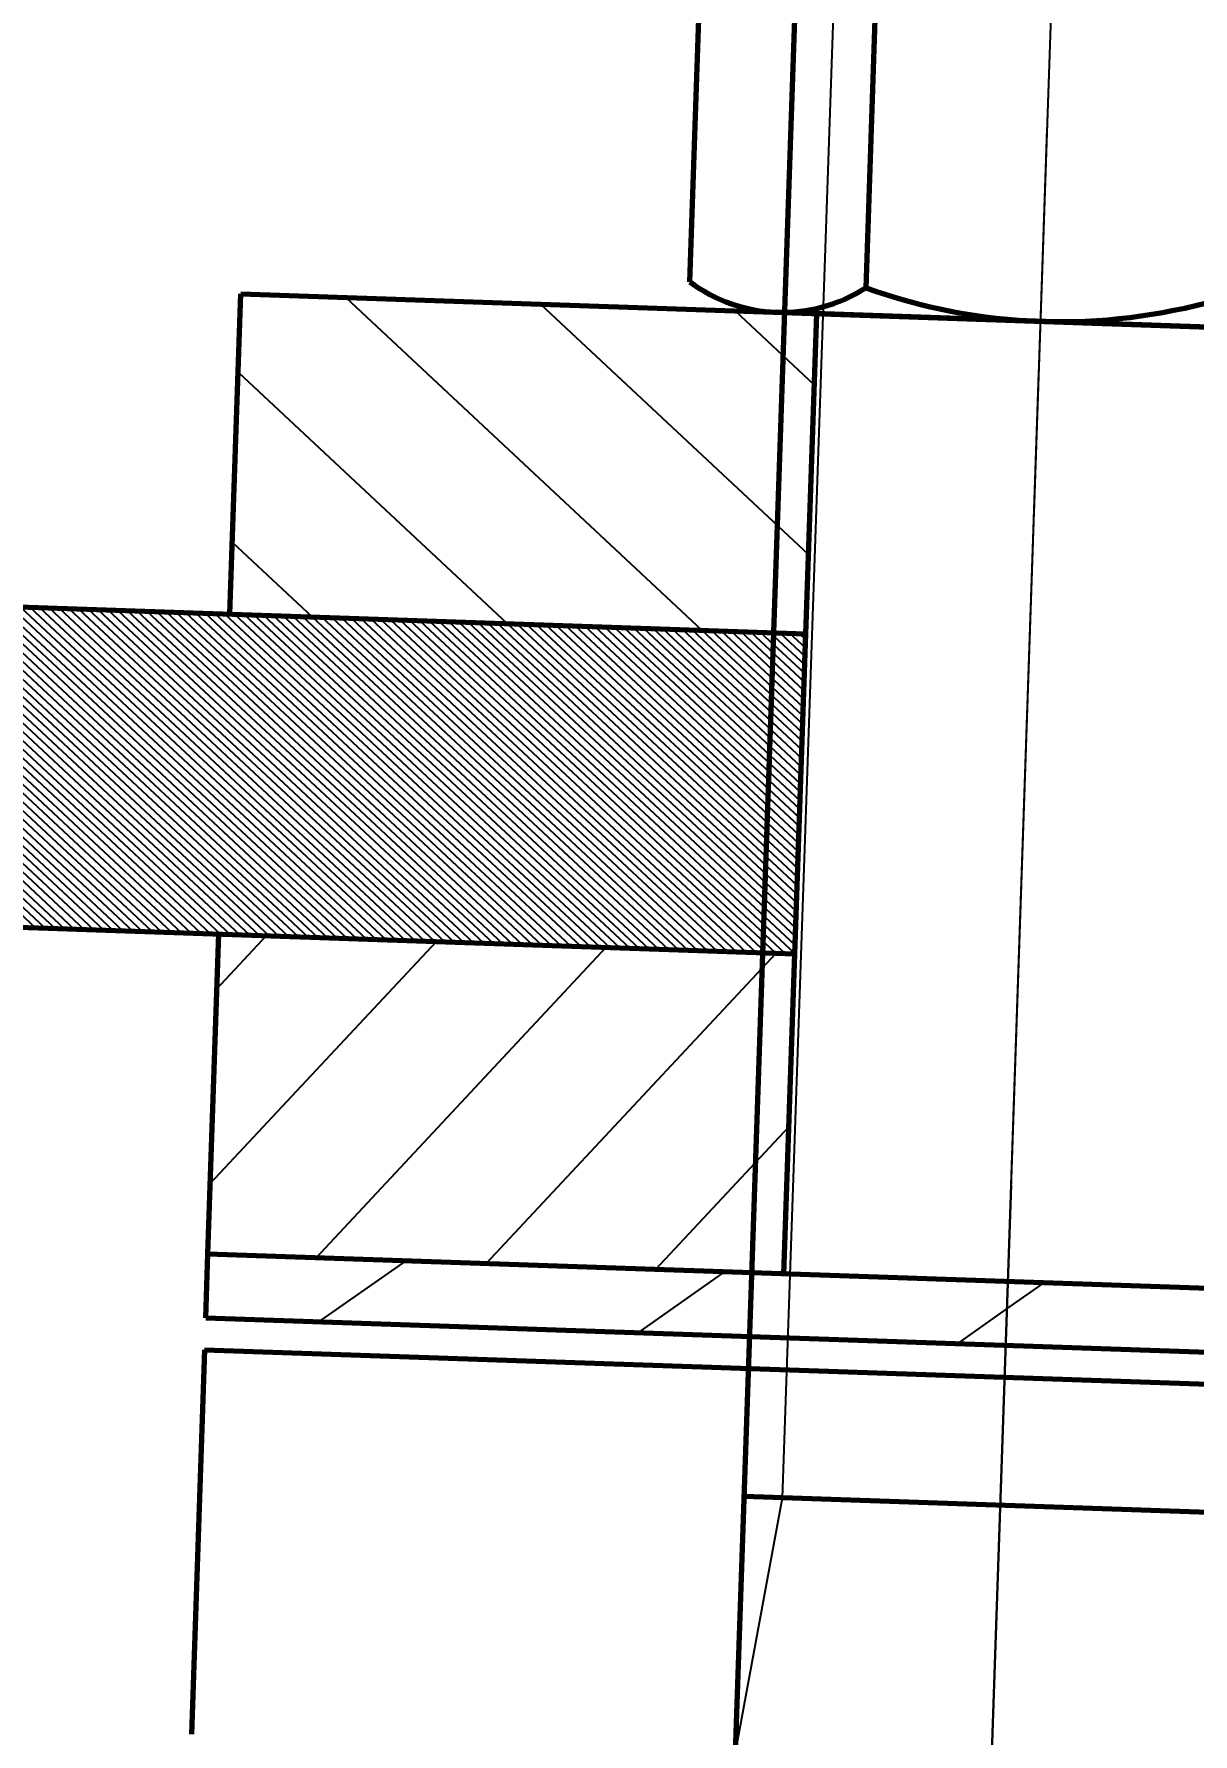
# Model space of a CAD drawing. Header units: millimetres. Extents: x -14850 to 14850, y -10500 to 10500.
# Drawn here: x -8473.44 to -8455.34, y 3937.14 to 3963.69 of the extents above; entities that cross this region are included whole.
import ezdxf

# ---------------------------------------------------------------- set-up
doc = ezdxf.new("R2010")
doc.units = ezdxf.units.MM
doc.linetypes.add('EB_DASHDOT', pattern=[39, 30, -3, 3, -3])
for name, color, linetype, lineweight in [('CAXA0', 7, 'Continuous', 70), ('CAXA1', 1, 'EB_DASHDOT', 25), ('CAXA3', 7, 'Continuous', 25), ('CAXA4', 3, 'Continuous', 25), ('CAXA5', 4, 'Continuous', 25)]:
    doc.layers.add(name, color=color, linetype=linetype, lineweight=lineweight)
doc.styles.add('标准', font='', dxfattribs={"width": 0.667})
doc.styles.get('标准').set_extended_font_data('NSimSun')
doc.dimstyles.new('标准', dxfattribs={"dimscale": 50, "dimtxt": 3.5, "dimasz": 3, "dimexe": 2, "dimexo": 0, "dimtad": 1, "dimdec": 1, "dimzin": 12, "dimdsep": 46, "dimtxsty": '标准', "dimcen": 0, "dimdle": 4, "dimaunit": 1, "dimazin": 2, "dimtfac": 1, "dimtdec": 3, "dimtmove": 0, "dimatfit": 3, "dimfxl": 0, "dimtolj": 1, "dimtzin": 0, "dimarcsym": 0})

# ---------------------------------------------------------------- blocks, each defined once
blk = doc.blocks.new('CAXBLOCK129')
at = {"layer": 'CAXA0', "color": 0, "linetype": 'Continuous', "lineweight": 25}
for p, q in [((-8468.567, 3959.57), (-8463.006, 3954.377)), ((-8465.526, 3959.466), (-8461.34, 3955.558)), ((-8462.484, 3959.362), (-8461.25, 3958.209)), ((-8453.358, 3959.05), (-8447.797, 3953.857)), ((-8450.317, 3958.946), (-8445.373, 3954.329)), ((-8447.275, 3958.842), (-8445.282, 3956.981)), ((-8470.248, 3958.403), (-8466.048, 3954.481)), ((-8454.281, 3957.175), (-8450.839, 3953.961)), ((-8470.339, 3955.752), (-8469.09, 3954.585)), ((-8454.372, 3954.523), (-8453.881, 3954.065))]:
    blk.add_line(p, q, dxfattribs=at)
blk = doc.blocks.new('CAXBLOCK130')
at = {"layer": 'CAXA0', "color": 0, "linetype": 'Continuous', "lineweight": 25}
for p, q in [((-8470.682, 3945.736), (-8467.152, 3949.516)), ((-8470.578, 3948.777), (-8469.803, 3949.607)), ((-8469.027, 3944.577), (-8464.5, 3949.425)), ((-8466.375, 3944.486), (-8461.848, 3949.334)), ((-8463.724, 3944.396), (-8461.646, 3946.62))]:
    blk.add_line(p, q, dxfattribs=at)
blk = doc.blocks.new('CAXBLOCK131')
at = {"layer": 'CAXA0', "color": 0, "linetype": 'Continuous', "lineweight": 25}
for p, q in [((-8478.975, 3954.923), (-8473.414, 3949.73)), ((-8478.823, 3954.918), (-8473.262, 3949.725)), ((-8478.671, 3954.913), (-8473.11, 3949.72)), ((-8478.519, 3954.908), (-8472.958, 3949.714)), ((-8478.367, 3954.902), (-8472.806, 3949.709)), ((-8478.215, 3954.897), (-8472.654, 3949.704)), ((-8478.063, 3954.892), (-8472.502, 3949.699)), ((-8477.911, 3954.887), (-8472.35, 3949.694)), ((-8477.759, 3954.882), (-8472.198, 3949.688)), ((-8477.607, 3954.876), (-8472.046, 3949.683)), ((-8477.455, 3954.871), (-8471.894, 3949.678)), ((-8477.303, 3954.866), (-8471.741, 3949.673)), ((-8477.15, 3954.861), (-8471.589, 3949.668)), ((-8476.998, 3954.856), (-8471.437, 3949.662)), ((-8476.846, 3954.85), (-8471.285, 3949.657)), ((-8476.694, 3954.845), (-8471.133, 3949.652)), ((-8476.542, 3954.84), (-8470.981, 3949.647)), ((-8476.39, 3954.835), (-8470.829, 3949.642)), ((-8476.238, 3954.83), (-8470.677, 3949.636)), ((-8476.086, 3954.824), (-8470.525, 3949.631)), ((-8475.934, 3954.819), (-8470.373, 3949.626)), ((-8475.782, 3954.814), (-8470.221, 3949.621)), ((-8475.63, 3954.809), (-8470.068, 3949.616)), ((-8475.477, 3954.804), (-8469.916, 3949.61)), ((-8475.325, 3954.798), (-8469.764, 3949.605)), ((-8475.173, 3954.793), (-8469.612, 3949.6)), ((-8475.021, 3954.788), (-8469.46, 3949.595)), ((-8474.869, 3954.783), (-8469.308, 3949.59)), ((-8474.717, 3954.778), (-8469.156, 3949.584)), ((-8474.565, 3954.772), (-8469.004, 3949.579)), ((-8474.413, 3954.767), (-8468.852, 3949.574)), ((-8474.261, 3954.762), (-8468.7, 3949.569)), ((-8474.109, 3954.757), (-8468.548, 3949.564)), ((-8473.957, 3954.752), (-8468.395, 3949.558)), ((-8473.804, 3954.746), (-8468.243, 3949.553)), ((-8473.652, 3954.741), (-8468.091, 3949.548)), ((-8473.5, 3954.736), (-8467.939, 3949.543)), ((-8473.348, 3954.731), (-8467.787, 3949.538)), ((-8473.196, 3954.726), (-8467.635, 3949.532)), ((-8473.044, 3954.72), (-8467.483, 3949.527)), ((-8472.892, 3954.715), (-8467.331, 3949.522)), ((-8472.74, 3954.71), (-8467.179, 3949.517)), ((-8472.588, 3954.705), (-8467.027, 3949.512)), ((-8472.436, 3954.7), (-8466.875, 3949.506)), ((-8472.284, 3954.694), (-8466.722, 3949.501)), ((-8472.132, 3954.689), (-8466.57, 3949.496)), ((-8471.979, 3954.684), (-8466.418, 3949.491)), ((-8471.827, 3954.679), (-8466.266, 3949.486)), ((-8471.675, 3954.673), (-8466.114, 3949.48)), ((-8471.523, 3954.668), (-8465.962, 3949.475)), ((-8471.371, 3954.663), (-8465.81, 3949.47)), ((-8471.219, 3954.658), (-8465.658, 3949.465)), ((-8471.067, 3954.653), (-8465.506, 3949.459)), ((-8470.915, 3954.647), (-8465.354, 3949.454)), ((-8470.763, 3954.642), (-8465.202, 3949.449)), ((-8470.611, 3954.637), (-8465.05, 3949.444)), ((-8470.459, 3954.632), (-8464.897, 3949.439)), ((-8470.306, 3954.627), (-8464.745, 3949.433)), ((-8470.154, 3954.621), (-8464.593, 3949.428)), ((-8470.002, 3954.616), (-8464.441, 3949.423)), ((-8469.85, 3954.611), (-8464.289, 3949.418)), ((-8469.698, 3954.606), (-8464.137, 3949.413)), ((-8469.546, 3954.601), (-8463.985, 3949.407)), ((-8469.394, 3954.595), (-8463.833, 3949.402)), ((-8469.242, 3954.59), (-8463.681, 3949.397)), ((-8469.09, 3954.585), (-8463.529, 3949.392)), ((-8468.938, 3954.58), (-8463.377, 3949.387)), ((-8468.786, 3954.575), (-8463.224, 3949.381)), ((-8468.633, 3954.569), (-8463.072, 3949.376)), ((-8468.481, 3954.564), (-8462.92, 3949.371)), ((-8468.329, 3954.559), (-8462.768, 3949.366)), ((-8468.177, 3954.554), (-8462.616, 3949.361)), ((-8468.025, 3954.549), (-8462.464, 3949.355)), ((-8467.873, 3954.543), (-8462.312, 3949.35)), ((-8467.721, 3954.538), (-8462.16, 3949.345)), ((-8467.569, 3954.533), (-8462.008, 3949.34)), ((-8467.417, 3954.528), (-8461.856, 3949.335)), ((-8467.265, 3954.523), (-8461.704, 3949.329)), ((-8467.113, 3954.517), (-8461.554, 3949.326)), ((-8466.961, 3954.512), (-8461.549, 3949.459)), ((-8466.808, 3954.507), (-8461.544, 3949.591)), ((-8466.656, 3954.502), (-8461.54, 3949.724)), ((-8466.504, 3954.497), (-8461.535, 3949.856)), ((-8466.352, 3954.491), (-8461.531, 3949.989)), ((-8466.2, 3954.486), (-8461.526, 3950.122)), ((-8466.048, 3954.481), (-8461.522, 3950.254)), ((-8465.896, 3954.476), (-8461.517, 3950.387)), ((-8465.744, 3954.471), (-8461.513, 3950.519)), ((-8465.592, 3954.465), (-8461.508, 3950.652)), ((-8465.44, 3954.46), (-8461.504, 3950.785)), ((-8465.288, 3954.455), (-8461.499, 3950.917)), ((-8465.135, 3954.45), (-8461.495, 3951.05)), ((-8464.983, 3954.445), (-8461.49, 3951.182)), ((-8464.831, 3954.439), (-8461.486, 3951.315)), ((-8464.679, 3954.434), (-8461.481, 3951.448)), ((-8464.527, 3954.429), (-8461.476, 3951.58)), ((-8464.375, 3954.424), (-8461.472, 3951.713)), ((-8464.223, 3954.419), (-8461.467, 3951.845)), ((-8464.071, 3954.413), (-8461.463, 3951.978)), ((-8463.919, 3954.408), (-8461.458, 3952.11)), ((-8463.767, 3954.403), (-8461.454, 3952.243)), ((-8463.615, 3954.398), (-8461.449, 3952.376)), ((-8463.462, 3954.393), (-8461.445, 3952.508)), ((-8463.31, 3954.387), (-8461.44, 3952.641)), ((-8463.158, 3954.382), (-8461.436, 3952.773)), ((-8463.006, 3954.377), (-8461.431, 3952.906)), ((-8462.854, 3954.372), (-8461.427, 3953.039)), ((-8462.702, 3954.366), (-8461.422, 3953.171)), ((-8462.55, 3954.361), (-8461.417, 3953.304)), ((-8462.398, 3954.356), (-8461.413, 3953.436)), ((-8462.246, 3954.351), (-8461.408, 3953.569)), ((-8462.094, 3954.346), (-8461.404, 3953.702)), ((-8461.942, 3954.34), (-8461.399, 3953.834)), ((-8461.789, 3954.335), (-8461.395, 3953.967)), ((-8461.637, 3954.33), (-8461.39, 3954.099)), ((-8461.485, 3954.325), (-8461.386, 3954.232))]:
    blk.add_line(p, q, dxfattribs=at)
blk = doc.blocks.new('CAXBLOCK128', base_point=(-8430.743, 3943.267))
at = {"layer": 'CAXA0'}
for p, q in [((-8470.377, 3954.629), (-8470.206, 3959.626)), ((-8470.719, 3944.635), (-8470.548, 3949.632))]:
    blk.add_line(p, q, dxfattribs=at)
at = {"layer": 'CAXA0', "linetype": 'Continuous', "lineweight": 70}
for p, q in [((-8470.206, 3959.626), (-8435.227, 3958.429)), ((-8461.725, 3944.327), (-8461.212, 3959.318)), ((-8525.345, 3956.51), (-8461.383, 3954.321)), ((-8525.516, 3951.513), (-8461.554, 3949.324)), ((-8470.719, 3944.635), (-8430.743, 3943.267))]:
    blk.add_line(p, q, dxfattribs=at)
at = {"layer": 'CAXA1', "linetype": 'EB_DASHDOT', "lineweight": 25}
blk.add_line((-8458.329, 3941.209), (-8457.611, 3962.197), dxfattribs=at)
at = {"layer": 'CAXA5'}
for name in ['CAXBLOCK129', 'CAXBLOCK130']:
    blk.add_blockref(name, (0, 0), dxfattribs=at)
at = {"layer": 'CAXA5', "color": 7, "linetype": 'Continuous', "lineweight": 70}
blk.add_blockref('CAXBLOCK131', (0, 0), dxfattribs=at)
blk = doc.blocks.new('CAXBLOCK135', base_point=(-8458.483, 3936.712))
at = {"layer": 'CAXA0'}
for p, q in [((-8462.481, 3936.849), (-8461.455, 3966.831)), ((-8454.349, 3940.573), (-8462.344, 3940.846))]:
    blk.add_line(p, q, dxfattribs=at)
at = {"layer": 'CAXA1', "linetype": 'EB_DASHDOT', "lineweight": 25}
blk.add_line((-8458.767, 3928.417), (-8457.355, 3969.693), dxfattribs=at)
at = {"layer": 'CAXA3'}
for p, q in [((-8461.744, 3940.826), (-8460.855, 3966.811)), ((-8462.481, 3936.849), (-8461.744, 3940.826))]:
    blk.add_line(p, q, dxfattribs=at)
blk = doc.blocks.new('CAXBLOCK136', base_point=(-8457.714, 3959.199))
at = {"layer": 'CAXA0'}
for p, q in [((-8453.383, 3965.154), (-8461.628, 3965.436)), ((-8463.196, 3959.817), (-8463.017, 3965.053)), ((-8460.268, 3964.959), (-8460.447, 3959.723)), ((-8454.772, 3964.771), (-8454.951, 3959.535)), ((-8452.202, 3959.441), (-8452.023, 3964.677)), ((-8453.591, 3959.058), (-8461.836, 3959.34))]:
    blk.add_line(p, q, dxfattribs=at)
for centre, radius, start, end in [((-8461.71, 3963.026), 2.411, 53.276, 122.8051), ((-8457.813, 3956.3), 9, 70.249, 105.8322), ((-8453.465, 3962.744), 2.411, 53.276, 122.8051), ((-8461.754, 3961.75), 2.411, 233.276, 302.8051), ((-8457.406, 3968.194), 9, 250.249, 285.8322), ((-8453.509, 3961.468), 2.411, 233.276, 302.8051)]:
    blk.add_arc(centre, radius, start, end, dxfattribs=at)
at = {"layer": 'CAXA1', "linetype": 'EB_DASHDOT', "lineweight": 25}
blk.add_line((-8457.816, 3956.201), (-8457.403, 3968.293), dxfattribs=at)
blk = doc.blocks.new('CAXBLOCK148', base_point=(-8384.606, 3915.173))
at = {"layer": 'CAXA0', "linetype": 'Continuous', "lineweight": 70}
blk.add_line((-8470.754, 3943.636), (-8470.719, 3944.635), dxfattribs=at)
at = {"layer": 'CAXA0'}
for p, q in [((-8470.719, 3944.635), (-8410.589, 3942.578)), ((-8470.754, 3943.636), (-8410.518, 3941.575))]:
    blk.add_line(p, q, dxfattribs=at)
blk = doc.blocks.new('CAXBLOCK149')
at = {"layer": 'CAXA0', "color": 0, "linetype": 'Continuous', "lineweight": 25}
for p, q in [((-8468.989, 3943.575), (-8467.626, 3944.529)), ((-8464.002, 3943.405), (-8462.64, 3944.359)), ((-8458.241, 3943.776), (-8457.653, 3944.188)), ((-8459.015, 3943.234), (-8458.241, 3943.776))]:
    blk.add_line(p, q, dxfattribs=at)
blk = doc.blocks.new('CAXBLOCK127', base_point=(-8384.606, 3915.173))
at = {"layer": 'CAXA0'}
blk.add_line((-8470.771, 3943.136), (-8470.976, 3937.139), dxfattribs=at)
at = {"layer": 'CAXA0', "linetype": 'Continuous', "lineweight": 70}
blk.add_line((-8470.771, 3943.136), (-8389.043, 3940.34), dxfattribs=at)
at = {"layer": 'CAXA1', "linetype": 'EB_DASHDOT', "lineweight": 25}
blk.add_line((-8458.175, 3945.707), (-8458.663, 3931.462), dxfattribs=at)
at = {"layer": 'CAXA0'}
for name, p in [('CAXBLOCK135', (-8458.483, 3936.712)), ('CAXBLOCK128', (-8430.743, 3943.267)), ('CAXBLOCK148', (-8384.606, 3915.173))]:
    blk.add_blockref(name, p, dxfattribs=at)
at = {"layer": 'CAXA0', "linetype": 'Continuous', "lineweight": 70}
blk.add_blockref('CAXBLOCK136', (-8457.714, 3959.199), dxfattribs=at)
at = {"layer": 'CAXA5'}
blk.add_blockref('CAXBLOCK149', (0, 0), dxfattribs=at)
blk = doc.blocks.new('*D869')
at = {"layer": 'CAXA4', "linetype": 'Continuous', "lineweight": 25}
for points in [[(-11382.378, 8429.331), (-11232.378, 8448.081), (-11232.378, 8410.581)], [(657.622, 8429.331), (507.622, 8448.081), (507.622, 8410.581)]]:
    blk.add_hatch(color=0, dxfattribs=at).paths.add_polyline_path(points, flags=0)
at = {"layer": 'CAXA4', "color": 0, "linetype": 'Continuous', "lineweight": 25}
for p, q in [((-11382.378, 3016.673), (-11382.378, 8529.331)), ((657.622, 3326.673), (657.622, 8529.331)), ((657.622, 8429.331), (-11382.378, 8429.331))]:
    blk.add_line(p, q, dxfattribs=at)
at = {"layer": 'CAXA4', "color": 0, "linetype": 'Continuous', "lineweight": 25, "insert": (-5597.269, 8700.331), "char_height": 175, "attachment_point": 1, "style": '标准'}
blk.add_mtext('\\fNSimSun|b0|i0|p34;12040', dxfattribs=at)

msp = doc.modelspace()

# ---------------------------------------------------------------- block references
at = {"layer": 'CAXA0'}
msp.add_blockref('CAXBLOCK127', (-8384.606, 3915.173), dxfattribs=at)

# ---------------------------------------------------------------- dimensions: what is measured, and where the dimension line sits
at = {"layer": 'CAXA4'}
dim = msp.add_linear_dim(base=(-5362.378, 8429.331), p1=(657.622, 3326.673), p2=(-11382.378, 3016.673), text='\\fNSimSun;12040', dimstyle='标准', dxfattribs=at)
dim.commit()
dim.dimension.update_dxf_attribs({"geometry": '*D869', "text_midpoint": (-5362.378, 8580.456)})

doc.saveas('drawing.dxf')
